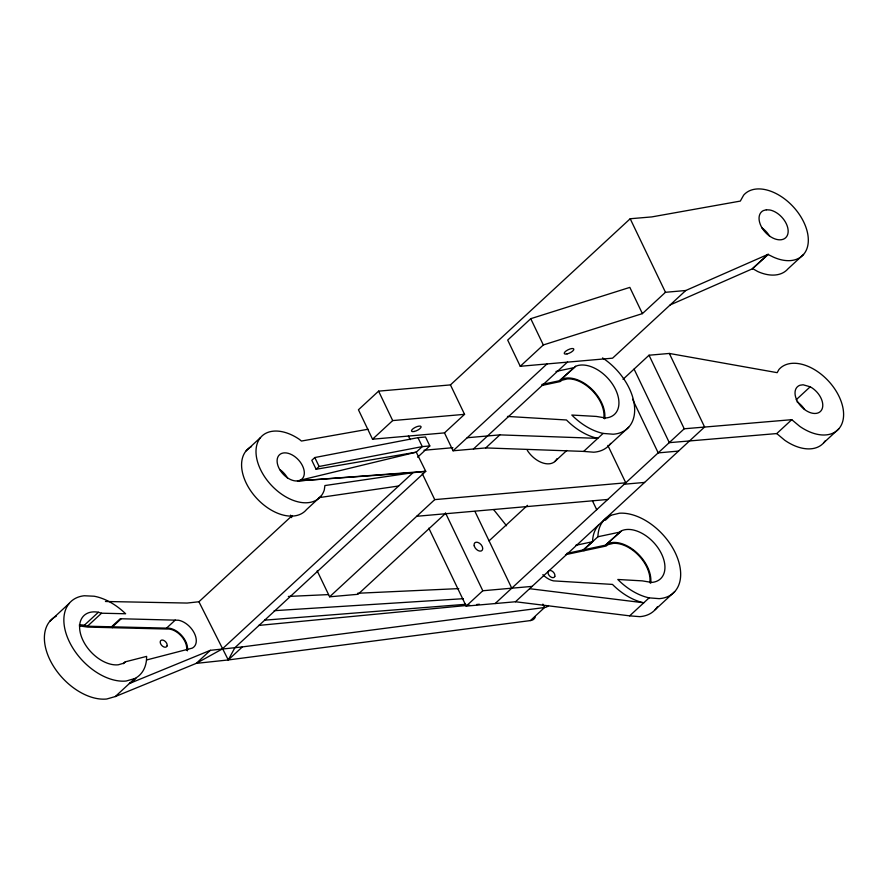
<?xml version="1.0" encoding="UTF-8"?>
<svg xmlns="http://www.w3.org/2000/svg" width="888" height="888" viewBox="0 0 888 888"><rect width="100%" height="100%" fill="white"/><g stroke="black" fill="none" stroke-linecap="round" stroke-linejoin="round"><path stroke-width="1.33" d="M56.266 616.183A50.327 31.79 47.2 0 0 53.169 665.723A50.327 31.79 47.2 0 0 106.771 699L115.285 696.558L196.259 663.369L228.26 659.951L234.898 647.696L425.752 471.328L416.261 452.159L316.095 469.264L311.81 460.317L314.807 457.542L417.982 437.662L425.519 436.996L429.803 445.943L417.626 457.209M623.032 379.32L649.028 355.222L669.33 353.446L777.167 372.66L778.965 369.475A42.202 26.662 47.2 0 1 823.775 376.434A42.202 26.662 47.2 0 1 841.424 424.853A42.202 26.662 47.2 0 1 799.7 426.318L791.774 419.68L684.226 428.782L495.138 603.562M520.257 366.289L543.323 344.966L642.401 313.619L629.836 287.39L530.746 318.692L507.703 340.082L520.257 366.289L612.576 358.175L685.769 290.509L767.909 254.412L773.381 257.109A42.202 26.662 47.2 0 0 803.784 222.133A42.202 26.662 47.2 0 0 743.678 195.116L740.315 201.088L651.825 216.905L630.203 218.748L450.449 384.904L378.588 391.142L358.441 409.768L372.538 439.205L444.488 432.889L464.557 414.341L450.449 384.904M49.761 621.367L69.231 603.374M246.087 450.893L260.506 437.562M79.343 624.875A31.191 19.703 47.2 0 1 84.327 625.252L98.39 612.254L101.532 613.208L125.619 613.763A50.327 31.79 47.2 0 0 94.183 596.225L84.238 595.759A50.327 31.79 47.2 0 0 69.586 642.202A50.327 31.79 47.2 0 0 126.24 681.007L134.743 678.565A50.327 31.79 47.2 0 0 146.62 656.387L125.375 661.815L123.521 663.28L118.248 664.801A31.191 19.703 47.2 0 1 81.641 637.284A31.191 19.703 47.2 0 1 98.39 612.254M84.327 625.252L87.479 626.207L101.532 613.208M87.479 626.207L112.499 626.817L121.201 618.758L178.521 620.235A17.05 10.767 47.2 0 1 194.35 633.222A17.05 10.767 47.2 0 1 192.263 648.129L146.631 659.962M316.095 469.264L319.103 466.489L422.266 446.609L429.803 445.943M123.365 663.669L125.375 661.815M112.499 626.817L166.544 628.127L175.258 620.079M372.538 439.205L392.685 420.579L464.557 414.341M320.901 496.27L306.493 509.601A42.202 26.662 47.2 0 1 255.411 496.892A42.202 26.662 47.2 0 1 251.537 446.553M115.285 696.558L134.743 678.565M548.495 605.516A13.187 8.336 47.2 0 1 544.555 607.514L242.38 646.897L210.367 650.316L196.259 663.369L222.189 649.039L413.042 472.671L425.752 471.328L297.425 480.952A16.55 10.456 47.2 0 1 277.145 461.927A16.55 10.456 47.2 0 1 295.449 457.098A16.55 10.456 47.2 0 1 300.266 480.208L297.425 480.952L413.042 472.671L324.908 485.558L324.298 489.932A42.202 26.662 47.2 0 1 282.018 494.461A42.202 26.662 47.2 0 1 257.109 443.911A42.202 26.662 47.2 0 1 299.389 439.371L301.421 441.047L368.032 429.248M444.488 432.889L453.069 450.782L547.23 363.736M105.45 601.487L187.091 603.052L198.923 601.764L228.26 659.951L242.38 646.897M473.426 449.006L567.587 361.949M453.069 450.782L485.758 447.918L499.866 434.876L597.768 438.361A50.327 31.79 47.2 0 1 566.466 419.98L507.459 416.439M541.924 384.449L559.496 380.73L575.568 366.333A31.191 19.703 47.2 0 1 613.974 386.502A31.191 19.703 47.2 0 1 605.616 417.971L596.325 416.428L571.817 415.04A50.327 31.79 47.2 0 0 603.119 433.422L613.186 434.221A50.327 31.79 47.2 0 0 634.276 404.351A50.327 31.79 47.2 0 0 602.552 357.92M559.496 380.73L575.568 366.333M317.171 570.817L329.626 596.803L434.732 499.622L625.763 482.806L607.858 445.432M642.401 313.619L665.467 292.296L685.769 290.509M445.121 513.786L358.031 594.294L329.626 596.803M670.151 304.939L752.291 268.853L767.909 254.412M752.291 268.853L768.42 254.268M554.789 461.582L566.799 450.471M485.758 447.918L583.66 451.404L603.119 433.422M489.066 540.87L527.494 505.35M803.551 254.456L787.934 268.886A42.202 26.662 47.2 0 1 757.764 271.539L752.813 268.709M609.201 445.232L628.66 427.239M428.826 528.182L466.189 606.115L482.795 590.753L532.101 586.391L704.595 426.995L669.33 353.446M466.189 606.115L515.484 601.753L532.101 586.391M605.339 520.268L610.678 515.317L619.391 513.22A50.327 31.79 47.2 0 1 675.568 553.424A50.327 31.79 47.2 0 1 659.185 598.656L649.117 597.857A50.327 31.79 47.2 0 1 617.815 579.476L642.324 580.874L651.614 582.417A31.191 19.703 47.2 0 0 659.973 550.937A31.191 19.703 47.2 0 0 621.567 530.769L605.494 545.165L566.899 553.391M583.061 549.95L592.574 541.691A50.327 31.79 47.2 0 1 598.568 525.141M610.678 515.317A50.327 31.79 47.2 0 0 597.924 536.752L583.86 549.75L583.982 550.749M605.494 545.165L621.567 530.769M228.26 659.951L530.447 620.568L544.555 607.514L542.879 604.106M796.181 399.755L810.2 386.802A16.883 10.667 47.2 0 1 821.911 409.424A16.883 10.667 47.2 0 1 800.865 406.149A16.883 10.667 47.2 0 1 800.044 385.226L803.118 384.781L810.2 386.802M634.076 369.097L669.319 442.657L776.756 433.566L791.774 419.68M515.484 601.753L629.659 615.85L649.117 597.857M823.82 442.69L838.838 428.804M655.2 609.679L674.658 591.686M198.923 601.764L292.208 515.562M210.367 650.316L129.404 683.516A50.327 31.79 47.2 0 0 135.908 678.332M300.266 480.208L416.261 452.159L422.266 446.609L417.982 437.662M541.88 385.47L560.084 381.596L562.115 380.186L567.321 378.921A30.125 19.025 47.2 0 1 593.173 391.541A30.125 19.025 47.2 0 1 603.807 418.304M575.613 545.343L591.763 541.902M565.478 554.689L606.082 546.031L608.114 544.621L613.331 543.356A30.125 19.025 47.2 0 1 639.171 555.988A30.125 19.025 47.2 0 1 649.805 582.739M555.977 371.45L573.548 367.732M597.924 536.752L619.547 532.178M318.626 497.691L398.623 486.002M258.563 625.441L469.697 605.183M476.601 604.517L479.365 604.251M423.998 450.249L452.924 447.707M678.521 451.082L658.208 452.891L632.567 399.267M624.231 484.226L644.588 482.428M416.716 516.283L607.747 499.467M467.188 437.74L499.866 434.876M264.557 620.168L465.689 604.295M274.159 610.689L463.325 598.69M288.356 596.436L328.527 594.594M357.62 593.262L458.752 588.611M166.544 628.127L169.819 628.282A17.05 10.767 47.2 0 1 187.379 650.86M79.332 625.896L87.723 627.095L166.889 629.026A15.984 10.101 47.2 0 1 181.008 635.741A15.984 10.101 47.2 0 1 186.524 650.338M121.201 618.758L120.28 618.714L111.566 626.762L112.376 627.694M583.66 451.404L593.728 452.214A50.327 31.79 47.2 0 0 610.7 443.378M629.659 615.85L639.726 616.649A50.327 31.79 47.2 0 0 657.375 606.815M529.603 588.7L643.778 602.797A50.327 31.79 47.2 0 1 612.476 584.415L553.457 580.874A17.05 10.767 47.2 0 1 542.846 574.658M776.756 433.566L784.681 440.204A42.202 26.662 47.2 0 0 825.23 440.825M493.761 509.768L506.537 525.774M408.413 436.03L410.189 439.627M630.203 218.748L665.467 292.296M592.518 500.965L596.692 509.679M474.958 511.433L511.754 588.2M445.443 512.82L482.795 590.753M649.028 355.222L684.226 428.782M530.746 318.692L543.323 344.966M422.277 473.626L434.732 499.622M378.588 391.142L392.685 420.579M314.807 457.542L319.103 466.489M290.509 515.151L291.686 517.626M556.909 458.774A21.101 13.331 47.2 0 1 527.283 450.338M607.514 543.767A31.191 19.703 47.2 0 1 636.774 552.658A31.191 19.703 47.2 0 1 650.671 583.227M761.86 227.828A17.693 11.178 47.2 0 1 769.607 236.164M561.505 379.32A31.191 19.703 47.2 0 1 590.775 388.211A31.191 19.703 47.2 0 1 604.673 418.792M796.98 401.753A16.883 10.667 47.2 0 1 804.572 409.49M279.898 469.586A16.55 10.456 47.2 0 1 287.656 478.299M535.442 616.583A13.187 8.336 47.2 0 1 530.447 620.568M167.055 645.92L166.711 646.553A4.218 2.664 47.2 0 1 163.725 646.875L162.826 646.375A4.218 2.664 47.2 0 1 160.328 641.314A4.218 2.664 47.2 0 1 164.558 640.87A4.218 2.664 47.2 0 1 167.055 645.92M554.789 576.423L554.423 577.034A4.218 2.664 47.2 0 1 551.381 577.244L550.482 576.723A4.218 2.664 47.2 0 1 548.129 571.65A4.218 2.664 47.2 0 1 552.425 571.35A4.218 2.664 47.2 0 1 554.789 576.423M766.422 209.779L763.391 210.578A17.693 11.178 47.2 0 0 767.376 234.31A17.693 11.178 47.2 0 0 788.1 232.49A17.693 11.178 47.2 0 0 769.94 210.001L766.422 209.779M474.203 545.82A5.273 3.33 47.2 0 0 481.451 550.893A5.273 3.33 47.2 0 0 479.553 543.267A5.273 3.33 47.2 0 0 474.203 545.82M414.363 431.457A5.273 1.798 -25.6 0 0 421.079 426.662A5.273 1.798 -25.6 0 0 413.42 428.46A5.273 1.798 -25.6 0 0 414.363 431.457M567.11 353.901A5.273 1.798 -25.6 0 0 573.826 349.106A5.273 1.798 -25.6 0 0 566.167 350.904A5.273 1.798 -25.6 0 0 567.11 353.901"/></g></svg>
